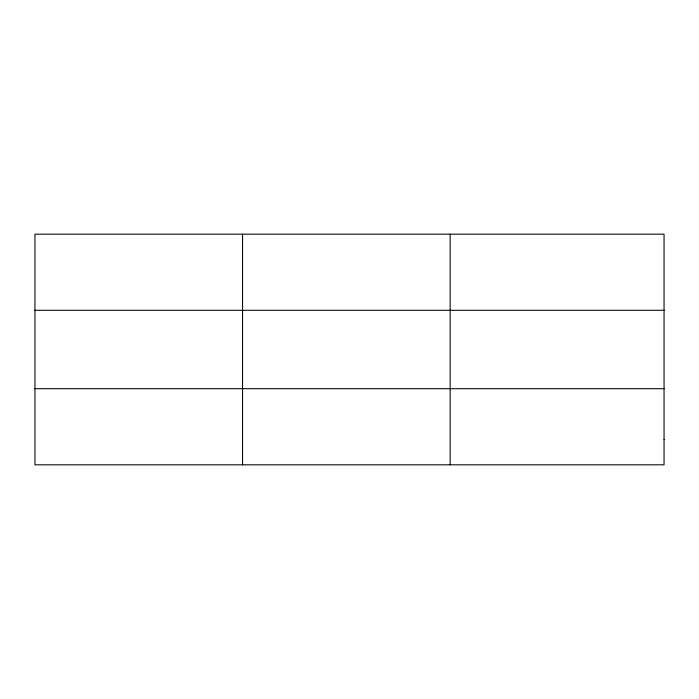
<?xml version="1.0" encoding="UTF-8"?>
<svg xmlns="http://www.w3.org/2000/svg" width="699" height="699" viewBox="0 0 699 699"><rect width="100%" height="100%" fill="white"/><g stroke="black" fill="none" stroke-linecap="round" stroke-linejoin="round"><path stroke-width="1.05" d="M242.553 234.182L242.553 464.818M450.156 234.182L450.156 464.818M34.95 310.295L664.05 310.295M34.95 388.705L664.05 388.705M664.05 439.444L664.05 464.818L34.95 464.818L34.95 234.182L664.05 234.182L664.05 439.444"/></g></svg>
